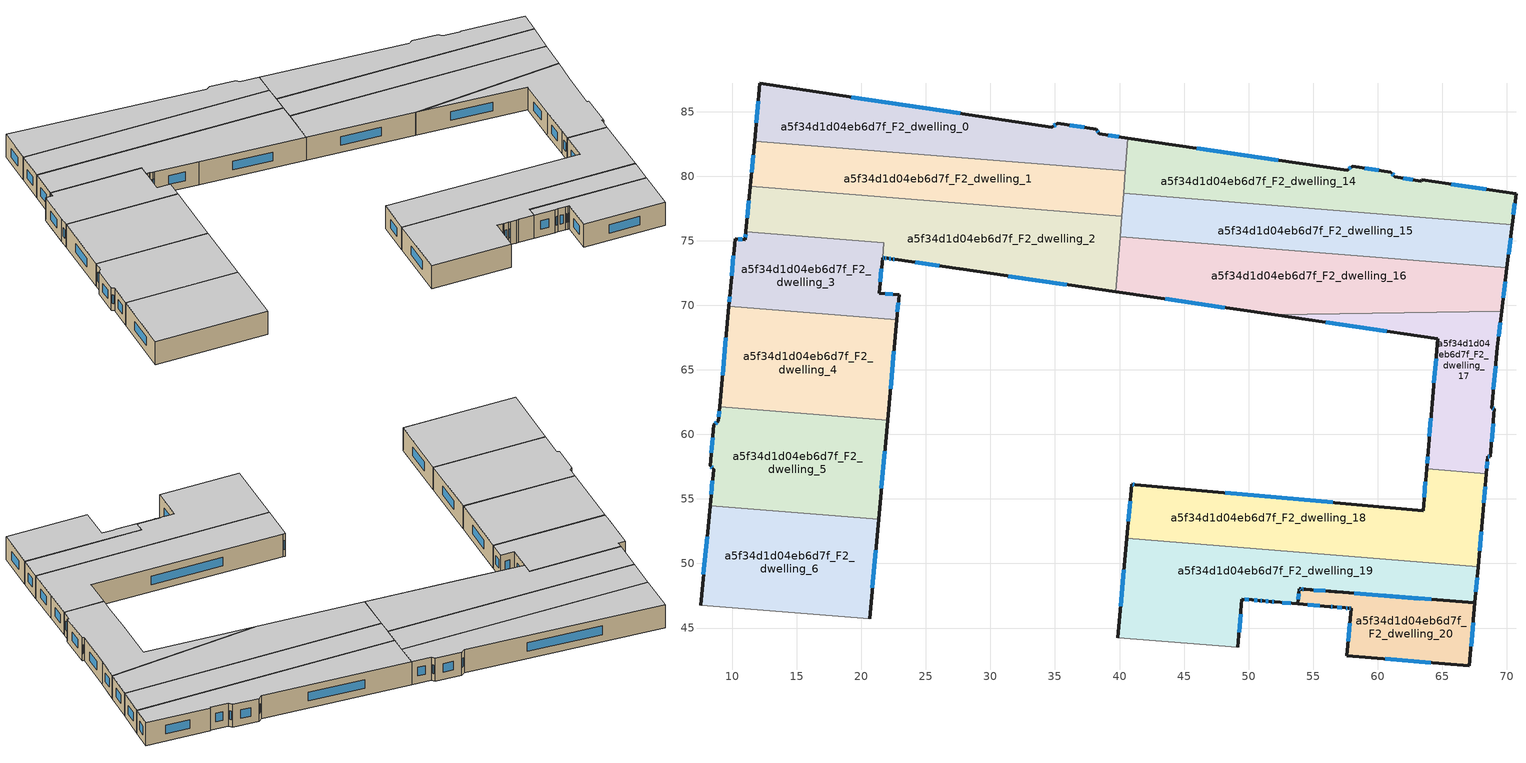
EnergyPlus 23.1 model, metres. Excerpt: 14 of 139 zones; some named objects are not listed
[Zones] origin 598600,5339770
a5f34d1d04eb6d7f_F2_dwelling_0
 floor to a5f34d1d04eb6d7f_F1_dwelling_0 (EU_floor_Construction): 40.65,82.95 40.45,80.43 11.72,82.73 12.15,87.2 34.75,83.8 35.21,84.1 38.2,83.65 38.43,83.27 z6
 wall outside (EU_wall_Construction): 40.65,82.95 38.43,83.27 38.2,83.65 35.21,84.1 34.75,83.8 12.15,87.2 11.72,82.73 z6:9
 wall to a5f34d1d04eb6d7f_F2_dwelling_1 (EU_wall_Construction): 11.72,82.73 40.45,80.43 z6:9
 wall to a5f34d1d04eb6d7f_F2_dwelling_14 (EU_wall_Construction): 40.45,80.43 40.65,82.95 z6:9
 window (EU_Window_Construction): 37.26,83.79 36.15,83.96 / 38.36,83.39 38.27,83.53 / 39.96,83.05 39.13,83.17 / 12.01,85.8 11.86,84.13 / 27.67,84.87 19.23,86.13 / 35.06,84 34.89,83.89 z6.94:8.06
 ceiling to a5f34d1d04eb6d7f_F3_dwelling_0 (EU_floor_Construction): 40.45,80.43 40.65,82.95 38.43,83.27 38.2,83.65 35.21,84.1 34.75,83.8 12.15,87.2 11.72,82.73 z9
a5f34d1d04eb6d7f_F2_dwelling_1
 floor to a5f34d1d04eb6d7f_F1_dwelling_1 (EU_floor_Construction): 40.45,80.43 40.17,76.91 11.39,79.21 11.72,82.73 z6
 wall outside (EU_wall_Construction): 11.72,82.73 11.39,79.21 z6:9
 wall to a5f34d1d04eb6d7f_F2_dwelling_2 (EU_wall_Construction): 11.39,79.21 40.17,76.91 z6:9
 wall to a5f34d1d04eb6d7f_F2_dwelling_15 (EU_wall_Construction): 40.17,76.91 40.31,78.67 z6:9
 wall to a5f34d1d04eb6d7f_F2_dwelling_14 (EU_wall_Construction): 40.31,78.67 40.45,80.43 z6:9
 window (EU_Window_Construction): 11.62,81.62 11.49,80.31 z6.94:8.06
 ceiling to a5f34d1d04eb6d7f_F3_dwelling_1 (EU_floor_Construction): 40.17,76.91 40.45,80.43 11.72,82.73 11.39,79.21 z9
a5f34d1d04eb6d7f_F2_dwelling_14
 floor to a5f34d1d04eb6d7f_F1_dwelling_14 (EU_floor_Construction): 70.72,78.66 70.42,76.26 40.31,78.67 40.65,82.95 57.64,80.47 58.05,80.78 61.03,80.32 61.32,79.94 63.38,79.62 63.42,79.72 z6
 wall outside (EU_wall_Construction): 70.42,76.26 70.72,78.66 63.42,79.72 63.38,79.62 61.32,79.94 61.03,80.32 58.05,80.78 57.64,80.47 40.65,82.95 z6:9
 wall to a5f34d1d04eb6d7f_F2_dwelling_15 (EU_wall_Construction): 40.31,78.67 70.42,76.26 z6:9
 window (EU_Window_Construction): 60.09,80.46 58.98,80.63 / 61.23,80.06 61.12,80.2 / 62.74,79.72 61.97,79.84 / 68.43,78.99 65.71,79.38 / 70.52,77.01 70.62,77.9 / 52.31,81.25 45.98,82.17 / 57.92,80.68 57.77,80.56 z6.94:8.06
 ceiling to a5f34d1d04eb6d7f_F3_dwelling_14 (EU_floor_Construction): 70.42,76.26 70.72,78.66 63.42,79.72 63.38,79.62 61.32,79.94 61.03,80.32 58.05,80.78 57.64,80.47 40.65,82.95 40.31,78.67 z9
a5f34d1d04eb6d7f_F2_dwelling_15
 floor to a5f34d1d04eb6d7f_F1_dwelling_15 (EU_floor_Construction): 70.42,76.26 70.01,72.9 40.04,75.3 40.31,78.67 z6
 wall outside (EU_wall_Construction): 70.01,72.9 70.42,76.26 z6:9
 wall to a5f34d1d04eb6d7f_F2_dwelling_16 (EU_wall_Construction): 40.04,75.3 70.01,72.9 z6:9
 wall to a5f34d1d04eb6d7f_F2_dwelling_2 (EU_wall_Construction): 40.17,76.91 40.04,75.3 z6:9
 window (EU_Window_Construction): 70.14,73.95 70.3,75.21 z6.94:8.06
 ceiling to a5f34d1d04eb6d7f_F3_dwelling_15 (EU_floor_Construction): 70.01,72.9 70.42,76.26 40.31,78.67 40.04,75.3 z9
a5f34d1d04eb6d7f_F2_dwelling_16
 floor to a5f34d1d04eb6d7f_F1_dwelling_16 (EU_floor_Construction): 70.01,72.9 69.6,69.53 52.02,69.26 39.7,71.06 40.04,75.3 z6
 wall outside (EU_wall_Construction): 39.7,71.06 52.01,69.26 / 69.6,69.53 70.01,72.9 z6:9
 wall to a5f34d1d04eb6d7f_F2_dwelling_17 (EU_wall_Construction): 52.02,69.26 69.6,69.52 z6:9
 wall to a5f34d1d04eb6d7f_F2_dwelling_2 (EU_wall_Construction): 40.04,75.3 39.7,71.06 z6:9
 window (EU_Window_Construction): 43.56,70.49 48.15,69.82 / 69.73,70.59 69.89,71.84 z6.94:8.06
 ceiling to a5f34d1d04eb6d7f_F3_dwelling_16 (EU_floor_Construction): 69.6,69.53 70.01,72.9 40.04,75.3 39.7,71.06 52.02,69.26 z9
a5f34d1d04eb6d7f_F2_dwelling_17
 floor to a5f34d1d04eb6d7f_F1_dwelling_17 (EU_floor_Construction): 69.6,69.52 69.26,66.74 68.83,62.03 69.05,61.99 68.73,58.25 68.51,58.29 68.4,56.96 63.79,57.33 63.9,58.69 64.23,62.42 64.65,67.41 52.02,69.26 z6
 wall outside (EU_wall_Construction): 68.4,56.96 68.51,58.29 68.73,58.25 69.05,61.99 68.83,62.03 69.26,66.74 69.6,69.52 / 52.02,69.26 64.65,67.41 64.23,62.42 63.9,58.69 63.79,57.33 z6:9
 wall to a5f34d1d04eb6d7f_F2_dwelling_18 (EU_wall_Construction): 63.79,57.33 68.4,56.96 z6:9
 window (EU_Window_Construction): 69.37,67.61 69.5,68.65 / 68.97,63.5 69.13,65.26 / 68.98,62 68.9,62.01 / 68.83,59.42 68.95,60.82 / 68.58,58.28 68.66,58.27 / 68.44,57.38 68.48,57.87 / 63.87,58.26 63.83,57.76 / 64.13,61.25 64.01,59.86 / 64.52,65.85 64.36,63.99 / 55.98,68.68 60.69,67.99 z6.94:8.06
 ceiling to a5f34d1d04eb6d7f_F3_dwelling_17 (EU_floor_Construction): 68.4,56.96 68.51,58.29 68.73,58.25 69.05,61.99 68.83,62.03 69.26,66.74 69.6,69.52 52.02,69.26 64.65,67.41 64.23,62.42 63.9,58.69 63.79,57.33 z9
a5f34d1d04eb6d7f_F2_dwelling_18
 floor to a5f34d1d04eb6d7f_F1_dwelling_18 (EU_floor_Construction): 68.4,56.96 68.14,53.68 67.79,49.76 40.55,51.94 40.93,56.13 41.22,56.1 63.51,54.1 63.79,57.33 z6
 wall outside (EU_wall_Construction): 63.79,57.33 63.51,54.1 41.22,56.1 40.93,56.13 40.55,51.94 / 67.79,49.76 68.14,53.68 68.4,56.96 z6:9
 wall to a5f34d1d04eb6d7f_F2_dwelling_19 (EU_wall_Construction): 40.55,51.94 67.79,49.76 z6:9
 window (EU_Window_Construction): 41.13,56.11 41.02,56.12 / 56.53,54.73 48.21,55.48 / 63.7,56.32 63.6,55.12 / 68.22,54.71 68.32,55.94 / 67.9,50.99 68.03,52.45 / 40.81,54.82 40.67,53.25 z6.94:8.06
 ceiling to a5f34d1d04eb6d7f_F3_dwelling_18 (EU_floor_Construction): 67.79,49.76 68.14,53.68 68.4,56.96 63.79,57.33 63.51,54.1 41.22,56.1 40.93,56.13 40.55,51.94 z9
a5f34d1d04eb6d7f_F2_dwelling_19
 floor to a5f34d1d04eb6d7f_F1_dwelling_19 (EU_floor_Construction): 67.79,49.76 67.53,46.94 53.92,48.03 53.82,46.87 52.03,47.02 51.73,47.05 51.13,47.1 50.83,47.13 50.29,47.17 50.23,47.18 49.48,47.24 49.17,43.52 39.86,44.26 40.55,51.94 z6
 wall outside (EU_wall_Construction): 49.17,43.52 49.48,47.24 50.23,47.18 50.29,47.17 50.83,47.13 51.13,47.1 / 40.55,51.94 39.86,44.26 / 53.82,46.87 53.92,48.03 67.53,46.94 67.79,49.76 z6:9
 wall to a5f34d1d04eb6d7f_F2_dwelling_22 (EU_wall_Construction): 39.86,44.26 49.17,43.52 z6:9
 wall to a5f34d1d04eb6d7f_F2_dwelling_20 (EU_wall_Construction): 51.13,47.1 51.73,47.05 52.03,47.02 53.82,46.87 z6:9
 window (EU_Window_Construction): 49.72,47.22 50,47.2 / 49.27,44.68 49.39,46.07 / 40.34,49.53 40.08,46.67 / 67.61,47.83 67.71,48.88 / 58.19,47.69 63.27,47.29 / 53.85,47.24 53.89,47.67 / 50.92,47.12 51.04,47.11 / 50.46,47.16 50.66,47.14 z6.94:8.06
 ceiling to a5f34d1d04eb6d7f_F3_dwelling_19 (EU_floor_Construction): 67.53,46.94 67.79,49.76 40.55,51.94 39.86,44.26 49.17,43.52 49.48,47.24 50.23,47.18 50.29,47.17 50.83,47.13 51.13,47.1 51.73,47.05 52.03,47.02 53.82,46.87 53.92,48.03 z9
a5f34d1d04eb6d7f_F2_dwelling_2
 floor to a5f34d1d04eb6d7f_F1_dwelling_2 (EU_floor_Construction): 40.17,76.91 39.7,71.06 22.6,73.55 22.38,73.58 22.08,73.63 21.99,73.64 21.79,73.67 21.64,73.69 21.74,74.84 11.06,75.7 11.39,79.21 z6
 wall outside (EU_wall_Construction): 21.64,73.69 21.79,73.67 21.99,73.64 22.08,73.63 22.38,73.58 22.6,73.55 27.6,72.82 / 11.39,79.21 11.06,75.7 / 27.61,72.82 39.7,71.06 z6:9
 wall to a5f34d1d04eb6d7f_F2_dwelling_3 (EU_wall_Construction): 21.74,74.84 21.64,73.69 / 11.06,75.7 21.74,74.85 z6:9
 window (EU_Window_Construction): 22.45,73.57 22.53,73.56 / 22.18,73.61 22.29,73.6 / 21.85,73.66 21.93,73.65 / 21.69,73.69 21.74,73.68 / 11.29,78.11 11.16,76.8 / 31.4,72.27 35.91,71.61 / 24.17,73.32 26.03,73.05 z6.94:8.06
 ceiling to a5f34d1d04eb6d7f_F3_dwelling_2 (EU_floor_Construction): 39.7,71.06 40.17,76.91 11.39,79.21 11.06,75.7 21.74,74.84 21.64,73.69 21.79,73.67 21.99,73.64 22.08,73.63 22.38,73.58 22.6,73.55 z9
a5f34d1d04eb6d7f_F2_dwelling_20
 floor to a5f34d1d04eb6d7f_F1_dwelling_20 (EU_floor_Construction): 67.53,46.94 67.09,42.08 57.62,42.84 57.94,46.52 57.78,46.53 57.73,46.54 57.49,46.56 56.59,46.63 56.29,46.66 51.13,47.1 51.73,47.05 52.03,47.02 53.82,46.87 53.92,48.03 54,48.03 54.13,48.02 54.3,48 56.69,47.81 56.77,47.81 z6
 wall outside (EU_wall_Construction): 57.49,46.56 57.73,46.54 57.78,46.53 57.94,46.52 57.62,42.84 67.09,42.08 67.53,46.94 56.77,47.81 56.69,47.81 54.3,48 54.13,48.02 54,48.03 53.92,48.03 53.82,46.87 52.03,47.02 51.73,47.05 51.13,47.1 / 53.82,46.87 56.29,46.66 56.59,46.63 57.49,46.56 z6:9
 window (EU_Window_Construction): 57.56,46.55 57.65,46.54 / 57.83,46.53 57.89,46.52 / 57.84,45.36 57.72,43.99 / 60.59,42.6 64.12,42.32 / 67.23,43.61 67.4,45.42 / 64.16,47.21 60.15,47.54 / 55.94,47.87 55.05,47.94 / 54.24,48.01 54.18,48.01 / 54.09,48.02 54.04,48.02 / 53.89,47.67 53.85,47.24 / 53.26,46.92 52.59,46.98 / 51.93,47.03 51.82,47.04 / 51.54,47.07 51.32,47.08 / 56.38,46.65 56.5,46.64 / 56.87,46.61 57.2,46.58 / 54.59,46.8 55.52,46.73 z6.94:8.06
 ceiling to a5f34d1d04eb6d7f_F3_dwelling_20 (EU_floor_Construction): 67.09,42.08 67.53,46.94 56.77,47.81 56.69,47.81 54.3,48 54.13,48.02 54,48.03 53.92,48.03 53.82,46.87 52.03,47.02 51.73,47.05 51.13,47.1 56.29,46.66 56.59,46.63 57.49,46.56 57.73,46.54 57.78,46.53 57.94,46.52 57.62,42.84 z9
a5f34d1d04eb6d7f_F2_dwelling_3
 floor to a5f34d1d04eb6d7f_F1_dwelling_3 (EU_floor_Construction): 21.74,74.85 21.64,73.69 21.39,70.95 22.92,70.8 22.74,68.88 9.73,69.93 9.83,71.01 10.21,75.15 11,75.09 11.06,75.7 z6
 wall outside (EU_wall_Construction): 22.74,68.88 22.92,70.8 21.39,70.95 21.64,73.69 / 11.06,75.7 11,75.09 10.21,75.15 9.83,71.01 9.73,69.93 z6:9
 wall to a5f34d1d04eb6d7f_F2_dwelling_4 (EU_wall_Construction): 9.73,69.93 22.74,68.88 z6:9
 window (EU_Window_Construction): 21.46,71.81 21.56,72.83 / 22.44,70.85 21.87,70.9 / 22.8,69.49 22.86,70.2 / 9.8,70.67 9.76,70.27 / 10.09,73.85 9.95,72.31 / 10.75,75.11 10.46,75.13 / 11.04,75.51 11.02,75.28 z6.94:8.06
 ceiling to a5f34d1d04eb6d7f_F3_dwelling_3 (EU_floor_Construction): 22.74,68.88 22.92,70.8 21.39,70.95 21.64,73.69 21.74,74.85 11.06,75.7 11,75.09 10.21,75.15 9.83,71.01 9.73,69.93 z9
a5f34d1d04eb6d7f_F2_dwelling_4
 floor to a5f34d1d04eb6d7f_F1_dwelling_4 (EU_floor_Construction): 22.74,68.88 22.04,61.11 9.03,62.15 9.73,69.93 z6
 wall outside (EU_wall_Construction): 9.73,69.93 9.03,62.15 / 22.04,61.11 22.74,68.88 z6:9
 wall to a5f34d1d04eb6d7f_F2_dwelling_5 (EU_wall_Construction): 9.03,62.15 22.04,61.11 z6:9
 window (EU_Window_Construction): 9.51,67.49 9.25,64.59 / 22.26,63.55 22.52,66.45 z6.94:8.06
 ceiling to a5f34d1d04eb6d7f_F3_dwelling_4 (EU_floor_Construction): 22.04,61.11 22.74,68.88 9.73,69.93 9.03,62.15 z9
a5f34d1d04eb6d7f_F2_dwelling_5
 floor to a5f34d1d04eb6d7f_F1_dwelling_5 (EU_floor_Construction): 22.04,61.11 21.34,53.43 8.28,54.48 8.55,57.31 8.28,57.58 8.58,60.74 8.93,61.02 9.03,62.15 z6
 wall outside (EU_wall_Construction): 9.03,62.15 8.93,61.02 8.58,60.74 8.28,57.58 8.55,57.31 8.28,54.48 / 21.34,53.43 22.04,61.11 z6:9
 wall to a5f34d1d04eb6d7f_F2_dwelling_6 (EU_wall_Construction): 8.28,54.48 21.34,53.43 z6:9
 window (EU_Window_Construction): 8.82,60.93 8.69,60.83 / 9,61.8 8.96,61.38 / 21.56,55.84 21.82,58.71 / 8.46,56.42 8.36,55.37 / 8.37,57.5 8.46,57.4 / 8.48,59.75 8.37,58.57 z6.94:8.06
 ceiling to a5f34d1d04eb6d7f_F3_dwelling_5 (EU_floor_Construction): 21.34,53.43 22.04,61.11 9.03,62.15 8.93,61.02 8.58,60.74 8.28,57.58 8.55,57.31 8.28,54.48 z9
a5f34d1d04eb6d7f_F2_dwelling_6
 floor to a5f34d1d04eb6d7f_F1_dwelling_6 (EU_floor_Construction): 21.34,53.43 20.63,45.7 7.54,46.75 8.28,54.48 z6
 wall outside (EU_wall_Construction): 8.28,54.48 7.54,46.75 / 20.63,45.7 21.34,53.43 z6:9
 wall to a5f34d1d04eb6d7f_F2_dwelling_7 (EU_wall_Construction): 7.54,46.75 20.63,45.7 z6:9
 window (EU_Window_Construction): 8.05,52.06 7.77,49.17 / 20.85,48.12 21.12,51.01 z6.94:8.06
 ceiling to a5f34d1d04eb6d7f_F3_dwelling_6 (EU_floor_Construction): 20.63,45.7 21.34,53.43 8.28,54.48 7.54,46.75 z9
[Building]
EU S2 Campaign: North Axis=0; Terrain=City; Solar Distribution=FullExterior
[Site:Location]
Vienna: Latitude=48; Longitude=16.5; Time Zone=1; Elevation=183
[SizingPeriod:WeatherFileDays]
AnnualSizingPeriod: Begin Month=1; Begin Day of Month=1; End Month=12; End Day of Month=31; Day of Week for Start Day=Monday; Use Weather File Daylight Saving Period=No; Use Weather File Rain and Snow Indicators=No
[MATERIAL]
EU_InternalMass_Material: Roughness=MediumRough; Thickness=0.1; Conductivity=1; Density=1800; Specific Heat=900; Thermal Absorptance=0.9; Solar Absorptance=0.7; Visible Absorptance=0.7
[MATERIAL:NOMASS] Roughness=MediumRough; Thermal Absorptance=0.9; Solar Absorptance=0.7; Visible Absorptance=0.7
Name | Thermal Resistance
EU_wall_NoMass | 0.914258
EU_floor_NoMass | 1.09711
[WINDOWMATERIAL:SIMPLEGLAZINGSYSTEM]
EU_Window_SimpleGlazing: UFactor=2.09642; Solar Heat Gain Coefficient=0.65; Visible Transmittance=0.65
[CONSTRUCTION]
EU_wall_Construction: EU_wall_NoMass
EU_floor_Construction: EU_floor_NoMass
EU_Window_Construction: EU_Window_SimpleGlazing
EU_InternalMass_Construction: EU_InternalMass_Material
[ZONE] Type=1; Multiplier=1; Ceiling Height=autocalculate; Floor Area=autocalculate; Part of Total Floor Area=Yes
Name | Volume
a5f34d1d04eb6d7f_F2_dwelling_0 | 305.624
a5f34d1d04eb6d7f_F2_dwelling_1 | 305.588
a5f34d1d04eb6d7f_F2_dwelling_14 | 305.602
a5f34d1d04eb6d7f_F2_dwelling_15 | 305.603
a5f34d1d04eb6d7f_F2_dwelling_16 | 396.879
a5f34d1d04eb6d7f_F2_dwelling_17 | 214.189
a5f34d1d04eb6d7f_F2_dwelling_18 | 379.382
a5f34d1d04eb6d7f_F2_dwelling_19 | 383.472
a5f34d1d04eb6d7f_F2_dwelling_2 | 401.276
a5f34d1d04eb6d7f_F2_dwelling_20 | 154.003
a5f34d1d04eb6d7f_F2_dwelling_3 | 209.968
a5f34d1d04eb6d7f_F2_dwelling_4 | 305.599
a5f34d1d04eb6d7f_F2_dwelling_5 | 305.621
a5f34d1d04eb6d7f_F2_dwelling_6 | 305.608
[INTERNALMASS] Construction=EU_InternalMass_Construction
Name | Zone or ZoneList | Surface Area
a5f34d1d04eb6d7f_F2_dwelling_0_EU_InternalMass | a5f34d1d04eb6d7f_F2_dwelling_0 | 101.874
a5f34d1d04eb6d7f_F2_dwelling_1_EU_InternalMass | a5f34d1d04eb6d7f_F2_dwelling_1 | 101.865
a5f34d1d04eb6d7f_F2_dwelling_2_EU_InternalMass | a5f34d1d04eb6d7f_F2_dwelling_2 | 133.755
a5f34d1d04eb6d7f_F2_dwelling_3_EU_InternalMass | a5f34d1d04eb6d7f_F2_dwelling_3 | 69.992
a5f34d1d04eb6d7f_F2_dwelling_4_EU_InternalMass | a5f34d1d04eb6d7f_F2_dwelling_4 | 101.867
a5f34d1d04eb6d7f_F2_dwelling_5_EU_InternalMass | a5f34d1d04eb6d7f_F2_dwelling_5 | 101.874
a5f34d1d04eb6d7f_F2_dwelling_6_EU_InternalMass | a5f34d1d04eb6d7f_F2_dwelling_6 | 101.869
a5f34d1d04eb6d7f_F2_dwelling_14_EU_InternalMass | a5f34d1d04eb6d7f_F2_dwelling_14 | 101.868
a5f34d1d04eb6d7f_F2_dwelling_15_EU_InternalMass | a5f34d1d04eb6d7f_F2_dwelling_15 | 101.868
a5f34d1d04eb6d7f_F2_dwelling_16_EU_InternalMass | a5f34d1d04eb6d7f_F2_dwelling_16 | 132.339
a5f34d1d04eb6d7f_F2_dwelling_17_EU_InternalMass | a5f34d1d04eb6d7f_F2_dwelling_17 | 71.3981
a5f34d1d04eb6d7f_F2_dwelling_18_EU_InternalMass | a5f34d1d04eb6d7f_F2_dwelling_18 | 126.473
a5f34d1d04eb6d7f_F2_dwelling_19_EU_InternalMass | a5f34d1d04eb6d7f_F2_dwelling_19 | 127.811
a5f34d1d04eb6d7f_F2_dwelling_20_EU_InternalMass | a5f34d1d04eb6d7f_F2_dwelling_20 | 51.3323
[OTHEREQUIPMENT] Fuel Type=Electricity; Design Level Calculation Method=Watts/Area; Power per Zone Floor Area=1; Fraction Latent=0; Fraction Radiant=0; Fraction Lost=0; Carbon Dioxide Generation Rate=0; EndUse Subcategory=EU_Step8_InternalGains
Name | Zone or ZoneList or Space or SpaceList | Schedule
EU_Step8_InternalGain_a5f34d1d04eb6d7f_F2_dwelling_0_f000 | a5f34d1d04eb6d7f_F2_dwelling_0 | EU_Step8_GainSchedule_a5f34d1d04eb6d7f_F2_dwelling_0_f000
EU_Step8_InternalGain_a5f34d1d04eb6d7f_F2_dwelling_1_f000 | a5f34d1d04eb6d7f_F2_dwelling_1 | EU_Step8_GainSchedule_a5f34d1d04eb6d7f_F2_dwelling_1_f000
EU_Step8_InternalGain_a5f34d1d04eb6d7f_F2_dwelling_2_f000 | a5f34d1d04eb6d7f_F2_dwelling_2 | EU_Step8_GainSchedule_a5f34d1d04eb6d7f_F2_dwelling_2_f000
EU_Step8_InternalGain_a5f34d1d04eb6d7f_F2_dwelling_3_f000 | a5f34d1d04eb6d7f_F2_dwelling_3 | EU_Step8_GainSchedule_a5f34d1d04eb6d7f_F2_dwelling_3_f000
EU_Step8_InternalGain_a5f34d1d04eb6d7f_F2_dwelling_4_f000 | a5f34d1d04eb6d7f_F2_dwelling_4 | EU_Step8_GainSchedule_a5f34d1d04eb6d7f_F2_dwelling_4_f000
EU_Step8_InternalGain_a5f34d1d04eb6d7f_F2_dwelling_5_f000 | a5f34d1d04eb6d7f_F2_dwelling_5 | EU_Step8_GainSchedule_a5f34d1d04eb6d7f_F2_dwelling_5_f000
EU_Step8_InternalGain_a5f34d1d04eb6d7f_F2_dwelling_6_f000 | a5f34d1d04eb6d7f_F2_dwelling_6 | EU_Step8_GainSchedule_a5f34d1d04eb6d7f_F2_dwelling_6_f000
EU_Step8_InternalGain_a5f34d1d04eb6d7f_F2_dwelling_14_f000 | a5f34d1d04eb6d7f_F2_dwelling_14 | EU_Step8_GainSchedule_a5f34d1d04eb6d7f_F2_dwelling_14_f000
EU_Step8_InternalGain_a5f34d1d04eb6d7f_F2_dwelling_15_f000 | a5f34d1d04eb6d7f_F2_dwelling_15 | EU_Step8_GainSchedule_a5f34d1d04eb6d7f_F2_dwelling_15_f000
EU_Step8_InternalGain_a5f34d1d04eb6d7f_F2_dwelling_16_f000 | a5f34d1d04eb6d7f_F2_dwelling_16 | EU_Step8_GainSchedule_a5f34d1d04eb6d7f_F2_dwelling_16_f000
EU_Step8_InternalGain_a5f34d1d04eb6d7f_F2_dwelling_17_f000 | a5f34d1d04eb6d7f_F2_dwelling_17 | EU_Step8_GainSchedule_a5f34d1d04eb6d7f_F2_dwelling_17_f000
EU_Step8_InternalGain_a5f34d1d04eb6d7f_F2_dwelling_18_f000 | a5f34d1d04eb6d7f_F2_dwelling_18 | EU_Step8_GainSchedule_a5f34d1d04eb6d7f_F2_dwelling_18_f000
EU_Step8_InternalGain_a5f34d1d04eb6d7f_F2_dwelling_19_f000 | a5f34d1d04eb6d7f_F2_dwelling_19 | EU_Step8_GainSchedule_a5f34d1d04eb6d7f_F2_dwelling_19_f000
EU_Step8_InternalGain_a5f34d1d04eb6d7f_F2_dwelling_20_f000 | a5f34d1d04eb6d7f_F2_dwelling_20 | EU_Step8_GainSchedule_a5f34d1d04eb6d7f_F2_dwelling_20_f000
[ZONEVENTILATION:DESIGNFLOWRATE] Schedule=EU_AlwaysOn; Design Flow Rate Calculation Method=AirChanges/Hour; Air Changes per Hour=0.546891; Ventilation Type=Natural; Fan Pressure Rise=0; Fan Total Efficiency=1; Constant Term Coefficient=1; Temperature Term Coefficient=0; Velocity Term Coefficient=0; Velocity Squared Term Coefficient=0; Minimum Indoor Temperature=-100; Maximum Indoor Temperature=100; Delta Temperature=-100; Minimum Outdoor Temperature=-100; Maximum Outdoor Temperature=100; Maximum Wind Speed=40
Name | Zone or ZoneList or Space or SpaceList
EU_ConstantAir_a5f34d1d04eb6d7f_F2_dwelling_0 | a5f34d1d04eb6d7f_F2_dwelling_0
EU_ConstantAir_a5f34d1d04eb6d7f_F2_dwelling_1 | a5f34d1d04eb6d7f_F2_dwelling_1
EU_ConstantAir_a5f34d1d04eb6d7f_F2_dwelling_2 | a5f34d1d04eb6d7f_F2_dwelling_2
EU_ConstantAir_a5f34d1d04eb6d7f_F2_dwelling_3 | a5f34d1d04eb6d7f_F2_dwelling_3
EU_ConstantAir_a5f34d1d04eb6d7f_F2_dwelling_4 | a5f34d1d04eb6d7f_F2_dwelling_4
EU_ConstantAir_a5f34d1d04eb6d7f_F2_dwelling_5 | a5f34d1d04eb6d7f_F2_dwelling_5
EU_ConstantAir_a5f34d1d04eb6d7f_F2_dwelling_6 | a5f34d1d04eb6d7f_F2_dwelling_6
EU_ConstantAir_a5f34d1d04eb6d7f_F2_dwelling_14 | a5f34d1d04eb6d7f_F2_dwelling_14
EU_ConstantAir_a5f34d1d04eb6d7f_F2_dwelling_15 | a5f34d1d04eb6d7f_F2_dwelling_15
EU_ConstantAir_a5f34d1d04eb6d7f_F2_dwelling_16 | a5f34d1d04eb6d7f_F2_dwelling_16
EU_ConstantAir_a5f34d1d04eb6d7f_F2_dwelling_17 | a5f34d1d04eb6d7f_F2_dwelling_17
EU_ConstantAir_a5f34d1d04eb6d7f_F2_dwelling_18 | a5f34d1d04eb6d7f_F2_dwelling_18
EU_ConstantAir_a5f34d1d04eb6d7f_F2_dwelling_19 | a5f34d1d04eb6d7f_F2_dwelling_19
EU_ConstantAir_a5f34d1d04eb6d7f_F2_dwelling_20 | a5f34d1d04eb6d7f_F2_dwelling_20
[HVACTEMPLATE:ZONE:IDEALLOADSAIRSYSTEM] System Availability Schedule=EU_AlwaysOn; Maximum Heating Supply Air Temperature=50; Minimum Cooling Supply Air Temperature=13; Maximum Heating Supply Air Humidity Ratio=0.0156; Minimum Cooling Supply Air Humidity Ratio=0.0077; Heating Limit=NoLimit; Cooling Limit=NoLimit; Heating Availability Schedule=EU_AlwaysOn; Cooling Availability Schedule=EU_CoolingOff; Dehumidification Control Type=ConstantSensibleHeatRatio; Cooling Sensible Heat Ratio=0.7; Dehumidification Setpoint=60; Humidification Control Type=None; Humidification Setpoint=30; Outdoor Air Method=None; Outdoor Air Flow Rate per Person=0.00944; Outdoor Air Flow Rate per Zone Floor Area=0; Outdoor Air Flow Rate per Zone=0; Demand Controlled Ventilation Type=None; Outdoor Air Economizer Type=NoEconomizer; Heat Recovery Type=None; Sensible Heat Recovery Effectiveness=0.7; Latent Heat Recovery Effectiveness=0.65
Name | Template Thermostat
a5f34d1d04eb6d7f_F2_dwelling_0 | EU_HeatOnly_a5f34d1d04eb6d7f_F2_dwelling_0
a5f34d1d04eb6d7f_F2_dwelling_1 | EU_HeatOnly_a5f34d1d04eb6d7f_F2_dwelling_1
a5f34d1d04eb6d7f_F2_dwelling_2 | EU_HeatOnly_a5f34d1d04eb6d7f_F2_dwelling_2
a5f34d1d04eb6d7f_F2_dwelling_3 | EU_HeatOnly_a5f34d1d04eb6d7f_F2_dwelling_3
a5f34d1d04eb6d7f_F2_dwelling_4 | EU_HeatOnly_a5f34d1d04eb6d7f_F2_dwelling_4
a5f34d1d04eb6d7f_F2_dwelling_5 | EU_HeatOnly_a5f34d1d04eb6d7f_F2_dwelling_5
a5f34d1d04eb6d7f_F2_dwelling_6 | EU_HeatOnly_a5f34d1d04eb6d7f_F2_dwelling_6
a5f34d1d04eb6d7f_F2_dwelling_14 | EU_HeatOnly_a5f34d1d04eb6d7f_F2_dwelling_14
a5f34d1d04eb6d7f_F2_dwelling_15 | EU_HeatOnly_a5f34d1d04eb6d7f_F2_dwelling_15
a5f34d1d04eb6d7f_F2_dwelling_16 | EU_HeatOnly_a5f34d1d04eb6d7f_F2_dwelling_16
a5f34d1d04eb6d7f_F2_dwelling_17 | EU_HeatOnly_a5f34d1d04eb6d7f_F2_dwelling_17
a5f34d1d04eb6d7f_F2_dwelling_18 | EU_HeatOnly_a5f34d1d04eb6d7f_F2_dwelling_18
a5f34d1d04eb6d7f_F2_dwelling_19 | EU_HeatOnly_a5f34d1d04eb6d7f_F2_dwelling_19
a5f34d1d04eb6d7f_F2_dwelling_20 | EU_HeatOnly_a5f34d1d04eb6d7f_F2_dwelling_20
[SIZING:ZONE] Zone Cooling Design Supply Air Temperature Input Method=SupplyAirTemperature; Zone Cooling Design Supply Air Temperature=13; Zone Heating Design Supply Air Temperature Input Method=SupplyAirTemperature; Zone Heating Design Supply Air Temperature=50; Zone Cooling Design Supply Air Humidity Ratio=0.008; Zone Heating Design Supply Air Humidity Ratio=0.008; Cooling Design Air Flow Method=DesignDay; Cooling Design Air Flow Rate=0; Cooling Minimum Air Flow per Zone Floor Area=0.000762; Cooling Minimum Air Flow=0; Cooling Minimum Air Flow Fraction=0.2; Heating Design Air Flow Method=DesignDay; Heating Design Air Flow Rate=0; Heating Maximum Air Flow per Zone Floor Area=0.002032; Heating Maximum Air Flow=0.141576; Heating Maximum Air Flow Fraction=0.3; Account for Dedicated Outdoor Air System=No; Dedicated Outdoor Air System Control Strategy=NeutralSupplyAir; Dedicated Outdoor Air Low Setpoint Temperature for Design=autosize; Dedicated Outdoor Air High Setpoint Temperature for Design=autosize; Zone Load Sizing Method=Sensible Load Only No Latent Load; Zone Latent Cooling Design Supply Air Humidity Ratio Input Method=HumidityRatioDifference; Zone Cooling Design Supply Air Humidity Ratio Difference=0.005; Zone Latent Heating Design Supply Air Humidity Ratio Input Method=HumidityRatioDifference; Zone Humidification Design Supply Air Humidity Ratio Difference=0.005
a5f34d1d04eb6d7f_F2_dwelling_0; a5f34d1d04eb6d7f_F2_dwelling_1; a5f34d1d04eb6d7f_F2_dwelling_2; a5f34d1d04eb6d7f_F2_dwelling_3; a5f34d1d04eb6d7f_F2_dwelling_4; a5f34d1d04eb6d7f_F2_dwelling_5; a5f34d1d04eb6d7f_F2_dwelling_6; a5f34d1d04eb6d7f_F2_dwelling_14; a5f34d1d04eb6d7f_F2_dwelling_15; a5f34d1d04eb6d7f_F2_dwelling_16; a5f34d1d04eb6d7f_F2_dwelling_17; a5f34d1d04eb6d7f_F2_dwelling_18; a5f34d1d04eb6d7f_F2_dwelling_19; a5f34d1d04eb6d7f_F2_dwelling_20
[SCHEDULE:CONSTANT]
Name | Hourly Value
EU_AlwaysOn | 1
EU_CoolingOff | 0
[SCHEDULE:FILE] Column Number=1; Rows to Skip at Top=0; Number of Hours of Data=8760; Column Separator=Comma; Interpolate to Timestep=No; Minutes per Item=60; Adjust Schedule for Daylight Savings=Yes
Name | File
EU_Step8_GainSchedule_a5f34d1d04eb6d7f_F2_dwelling_0_f000 | ../../schedules/a5f34d1d04eb6d7f/a5f34d1d04eb6d7f_F2_dwelling_0_f000_gain.csv
EU_Step8_GainSchedule_a5f34d1d04eb6d7f_F2_dwelling_1_f000 | ../../schedules/a5f34d1d04eb6d7f/a5f34d1d04eb6d7f_F2_dwelling_1_f000_gain.csv
EU_Step8_GainSchedule_a5f34d1d04eb6d7f_F2_dwelling_2_f000 | ../../schedules/a5f34d1d04eb6d7f/a5f34d1d04eb6d7f_F2_dwelling_2_f000_gain.csv
EU_Step8_GainSchedule_a5f34d1d04eb6d7f_F2_dwelling_3_f000 | ../../schedules/a5f34d1d04eb6d7f/a5f34d1d04eb6d7f_F2_dwelling_3_f000_gain.csv
EU_Step8_GainSchedule_a5f34d1d04eb6d7f_F2_dwelling_4_f000 | ../../schedules/a5f34d1d04eb6d7f/a5f34d1d04eb6d7f_F2_dwelling_4_f000_gain.csv
EU_Step8_GainSchedule_a5f34d1d04eb6d7f_F2_dwelling_5_f000 | ../../schedules/a5f34d1d04eb6d7f/a5f34d1d04eb6d7f_F2_dwelling_5_f000_gain.csv
EU_Step8_GainSchedule_a5f34d1d04eb6d7f_F2_dwelling_6_f000 | ../../schedules/a5f34d1d04eb6d7f/a5f34d1d04eb6d7f_F2_dwelling_6_f000_gain.csv
EU_Step8_GainSchedule_a5f34d1d04eb6d7f_F2_dwelling_14_f000 | ../../schedules/a5f34d1d04eb6d7f/a5f34d1d04eb6d7f_F2_dwelling_14_f000_gain.csv
EU_Step8_GainSchedule_a5f34d1d04eb6d7f_F2_dwelling_15_f000 | ../../schedules/a5f34d1d04eb6d7f/a5f34d1d04eb6d7f_F2_dwelling_15_f000_gain.csv
EU_Step8_GainSchedule_a5f34d1d04eb6d7f_F2_dwelling_16_f000 | ../../schedules/a5f34d1d04eb6d7f/a5f34d1d04eb6d7f_F2_dwelling_16_f000_gain.csv
EU_Step8_GainSchedule_a5f34d1d04eb6d7f_F2_dwelling_17_f000 | ../../schedules/a5f34d1d04eb6d7f/a5f34d1d04eb6d7f_F2_dwelling_17_f000_gain.csv
EU_Step8_GainSchedule_a5f34d1d04eb6d7f_F2_dwelling_18_f000 | ../../schedules/a5f34d1d04eb6d7f/a5f34d1d04eb6d7f_F2_dwelling_18_f000_gain.csv
EU_Step8_GainSchedule_a5f34d1d04eb6d7f_F2_dwelling_19_f000 | ../../schedules/a5f34d1d04eb6d7f/a5f34d1d04eb6d7f_F2_dwelling_19_f000_gain.csv
EU_Step8_GainSchedule_a5f34d1d04eb6d7f_F2_dwelling_20_f000 | ../../schedules/a5f34d1d04eb6d7f/a5f34d1d04eb6d7f_F2_dwelling_20_f000_gain.csv
